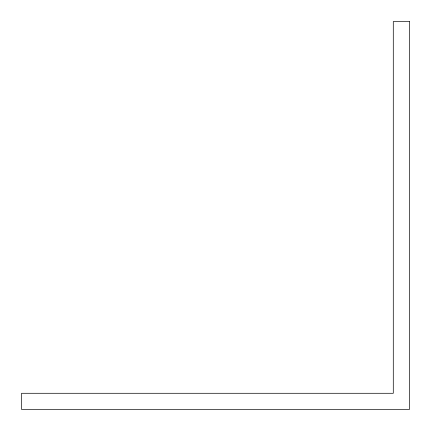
<?xml version="1.0" encoding="UTF-8"?>
<svg xmlns="http://www.w3.org/2000/svg" width="431" height="431" viewBox="0 0 431 431"><rect width="100%" height="100%" fill="white"/><g stroke="black" fill="none" stroke-linecap="round" stroke-linejoin="round"><path stroke-width="0.65" d="M409.45 21.55L393.287 21.55L393.287 393.287L21.55 393.287L21.55 409.45L409.45 409.45L409.45 21.55"/></g></svg>
